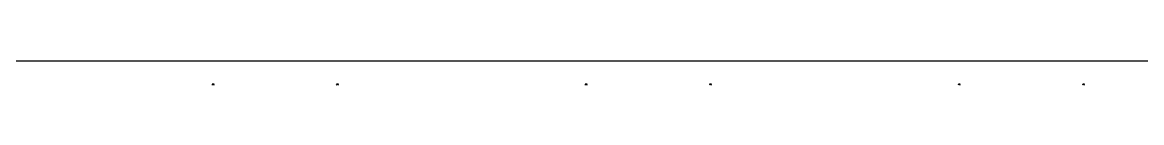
# Model space of a CAD drawing. Header units: millimetres. Extents: x 17311 to 801382, y -242618 to -104888.
# Drawn here: x 309511 to 320311, y -176457 to -176229 of the extents above; entities that cross this region are included whole.
import ezdxf

# ---------------------------------------------------------------- set-up
doc = ezdxf.new("R2010")
doc.units = ezdxf.units.MM
doc.header["$LTSCALE"] = 250
doc.linetypes.add('A2', pattern=[8, 2, -2, 2, -2])
doc.layers.add('A-FIN', color=6, linetype='Continuous')
doc.layers.add('C-1', color=252, linetype='Continuous')

msp = doc.modelspace()

# ---------------------------------------------------------------- linework, layer by layer
at = {"layer": 'A-FIN'}
msp.add_line((295060.7, -176229.5), (360660.7, -176229.5), dxfattribs=at)
at = {"layer": 'C-1', "linetype": 'A2'}
for p, q in [((311346.9, -176466.7), (311342.6, -176456.9)), ((311359.4, -176454.6), (311344.1, -176454.6)), ((311356.6, -176466.7), (311360.9, -176456.9)), ((312546.9, -176466.7), (312542.6, -176456.9)), ((312559.4, -176454.6), (312544.1, -176454.6)), ((312556.6, -176466.7), (312560.9, -176456.9)), ((314946.9, -176466.7), (314942.6, -176456.9)), ((314959.4, -176454.6), (314944.1, -176454.6)), ((314956.6, -176466.7), (314960.9, -176456.9)), ((316146.9, -176466.7), (316142.6, -176456.9)), ((316159.4, -176454.6), (316144.1, -176454.6)), ((316156.6, -176466.7), (316160.9, -176456.9)), ((318546.9, -176466.7), (318542.6, -176456.9)), ((318559.4, -176454.6), (318544.1, -176454.6)), ((318556.6, -176466.7), (318560.9, -176456.9)), ((319746.9, -176466.7), (319742.6, -176456.9)), ((319759.4, -176454.6), (319744.1, -176454.6)), ((319756.6, -176466.7), (319760.9, -176456.9))]:
    msp.add_line(p, q, dxfattribs=at)
for centre, start, end in [((311344.1, -176456.2), 90, 203.42869), ((311359.4, -176456.2), 336.57131, 90), ((312544.1, -176456.2), 90, 203.42869), ((312559.4, -176456.2), 336.57131, 90), ((314944.1, -176456.2), 90, 203.42869), ((314959.4, -176456.2), 336.57131, 90), ((316144.1, -176456.2), 90, 203.42869), ((316159.4, -176456.2), 336.57131, 90), ((318544.1, -176456.2), 90, 203.42869), ((318559.4, -176456.2), 336.57131, 90), ((319744.1, -176456.2), 90, 203.42869), ((319759.4, -176456.2), 336.57131, 90)]:
    msp.add_arc(centre, 1.62, start, end, dxfattribs=at)

doc.saveas('drawing.dxf')
